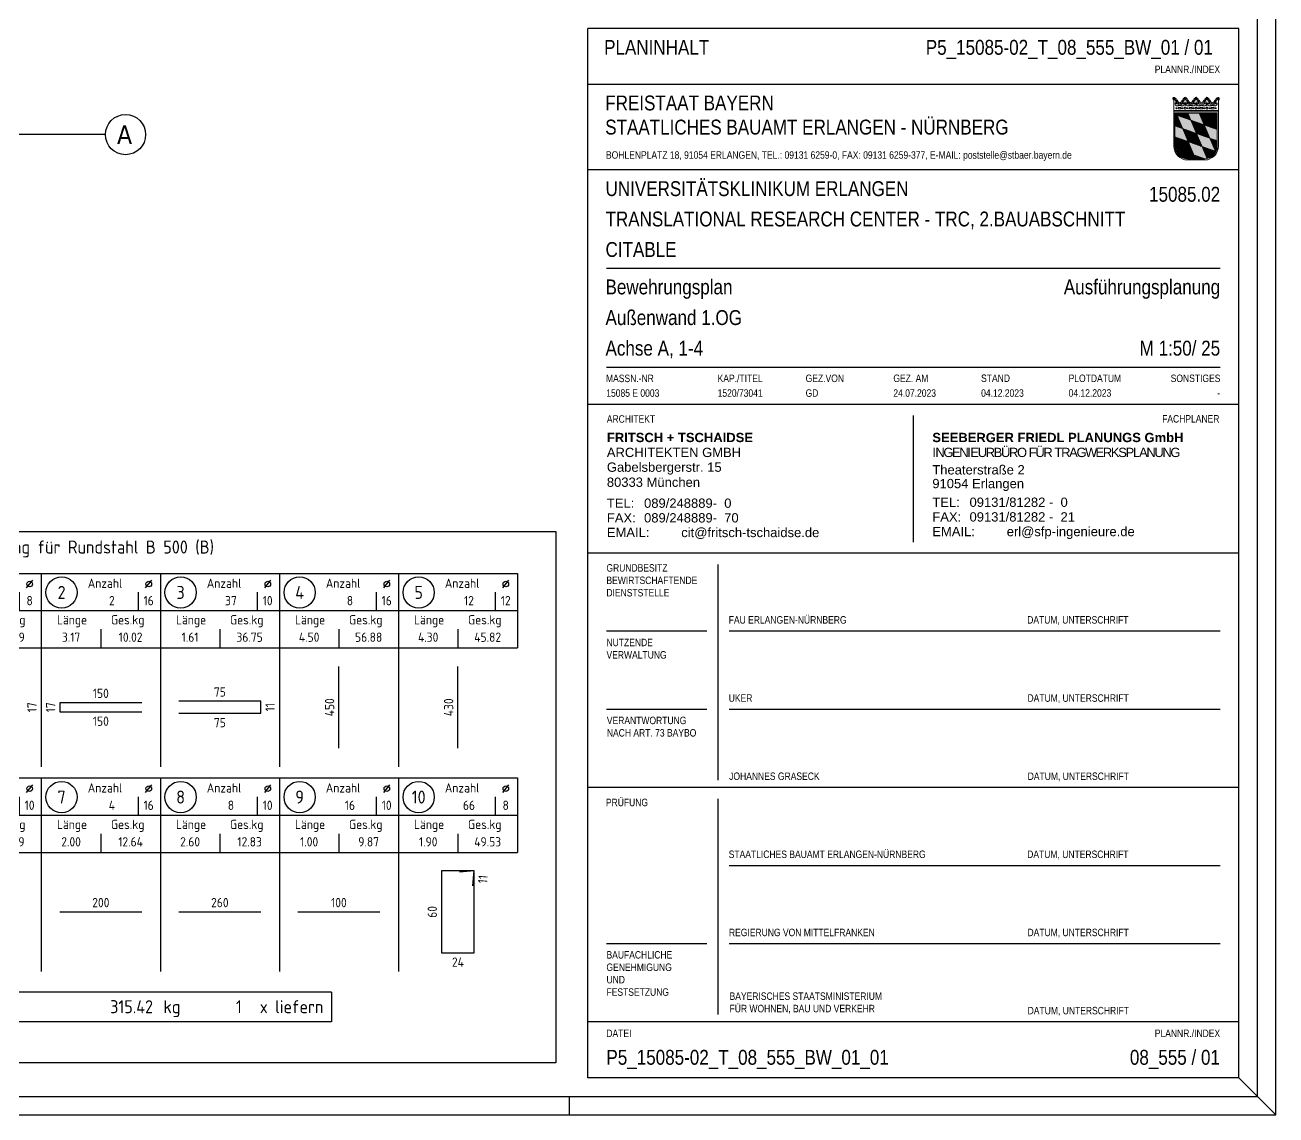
# Model space of a CAD drawing. Extents: x 36.3 to 105.5, y -19 to 44.4.
# Drawn here: x 65.19 to 82.01, y -19.01 to -4.36 of the extents above; entities that cross this region are included whole.
import ezdxf
from ezdxf.enums import TextEntityAlignment as Align

# ---------------------------------------------------------------- set-up
doc = ezdxf.new("R2010")
doc.units = 0
doc.header["$LTSCALE"] = 0.5
doc.linetypes.add('AUSGEZOGEN', pattern=[1000.01, 1000, 0.01])
for name, color, linetype in [('40 A Plankopf Text F+T', 7, 'Continuous'), ('ACHSEN', 7, 'Continuous'), ('BET-ANS', 7, 'Continuous'), ('RAHMEN', 7, 'Continuous'), ('RND', 7, 'Continuous'), ('RND_BILD', 7, 'Continuous'), ('SFP_Achsen', 7, 'Continuous'), ('TEXT', 7, 'Continuous')]:
    doc.layers.add(name, color=color, linetype=linetype)
doc.layers.add('NOPLOT', color=7, linetype='Continuous', plot=False)
doc.styles.add('ERSTELLTER_STIL_3', font='arial.ttf')
doc.styles.add('ERSTELLTER_STIL_4', font='arialbd.ttf')
doc.styles.add('helv', font='tahoma.ttf')
doc.styles.add('plankopf_ArialN', font='ARIALN.TTF')
doc.styles.add('txt', font='isocp.shx')
pattern_1 = [(0, (-322.07857, -163.97815), (8e-17, 0.254), [])]

# ---------------------------------------------------------------- blocks, each defined once
blk = doc.blocks.new('Bundeslandwappen')
at = {"lineweight": 9, "true_color": 0xffffff}
for points in [[(-5.75, 16.5), (-5.98, 16.5), (-5.98, 16.29), (-5.75, 16.29)], [(-5.09, 15.68), (-5.31, 15.68), (-5.31, 15.47), (-5.09, 15.47)], [(-3.49, 15.68), (-3.71, 15.68), (-3.71, 15.47), (-3.49, 15.47)], [(-2.82, 16.5), (-3.05, 16.5), (-3.05, 16.29), (-2.82, 16.29)], [(-2.15, 15.68), (-2.38, 15.68), (-2.38, 15.47), (-2.15, 15.47)], [(-0.56, 15.68), (-0.78, 15.68), (-0.78, 15.47), (-0.56, 15.47)], [(0.11, 16.5), (-0.11, 16.5), (-0.11, 16.29), (0.11, 16.29)], [(0.78, 15.68), (0.56, 15.68), (0.56, 15.47), (0.78, 15.47)], [(2.38, 15.68), (2.15, 15.68), (2.15, 15.47), (2.38, 15.47)], [(3.05, 16.5), (2.82, 16.5), (2.82, 16.29), (3.05, 16.29)], [(3.71, 15.68), (3.49, 15.68), (3.49, 15.47), (3.71, 15.47)], [(5.31, 15.68), (5.09, 15.68), (5.09, 15.47), (5.31, 15.47)], [(5.98, 16.5), (5.75, 16.5), (5.75, 16.29), (5.98, 16.29)]]:
    blk.add_hatch(color=7, dxfattribs=at).paths.add_polyline_path(points)
at = {"true_color": 0xffffff}
for points in [[(-5.34, 12.59), (-5.7, 12.59), (-5.7, 12.19), (-5.07, 11.96)], [(-1.42, 10.67), (-5.07, 11.96), (-3.57, 8.42), (0.08, 7.13)], [(0.86, 12.59), (-2.24, 12.59), (-1.42, 10.67), (2.23, 9.38)], [(3.96, 12.59), (1.66, 12.59), (4.37, 11.63)], [(5.7, 11.16), (4.37, 11.63), (5.7, 8.5)], [(-3.57, 8.42), (-5.7, 9.18), (-5.7, 6.17), (-2.07, 4.88)], [(3.73, 5.84), (0.08, 7.13), (1.58, 3.59), (5.23, 2.29)], [(5.7, 8.15), (2.23, 9.38), (3.73, 5.84), (5.7, 5.14)], [(-5.7, 6.14), (-5.7, 3.7, 0.041392), (-5.65, 3.14), (-4.21, 2.63)], [(1.58, 3.59), (-2.07, 4.88), (-0.56, 1.34), (2.36, 0.3, 0.043654), (2.95, 0.36)], [(-0.56, 1.34), (-4.21, 2.63), (-3.29, 0.45, 0.073774), (-2.3, 0.3), (-0.12, 0.3)]]:
    blk.add_hatch(color=7, dxfattribs=at).paths.add_polyline_path(points)
at = {"lineweight": 9}
h = blk.add_hatch(dxfattribs=at)
h.set_pattern_fill('ANSI31', color=256, scale=0.08, angle=315, style=0)
h.set_pattern_definition(pattern_1)
h.paths.add_polyline_path([(-5.07, 11.96), (-5.7, 12.19), (-5.7, 9.18), (-3.57, 8.42)])
h = blk.add_hatch(dxfattribs=at)
h.set_pattern_fill('ANSI31', color=256, scale=0.08, angle=315, style=0)
h.set_pattern_definition(pattern_1)
h.paths.add_polyline_path([(-2.24, 12.59), (-5.34, 12.59), (-5.07, 11.96), (-1.42, 10.67)])
h = blk.add_hatch(dxfattribs=at)
h.set_pattern_fill('ANSI31', color=256, scale=0.08, angle=315, style=0)
h.set_pattern_definition(pattern_1)
h.paths.add_polyline_path([(2.23, 9.38), (-1.42, 10.67), (0.08, 7.13), (3.73, 5.84)])
h = blk.add_hatch(dxfattribs=at)
h.set_pattern_fill('ANSI31', color=256, scale=0.08, angle=315, style=0)
h.set_pattern_definition(pattern_1)
h.paths.add_polyline_path([(4.37, 11.63), (1.66, 12.59), (0.86, 12.59), (2.23, 9.38), (5.7, 8.15), (5.7, 8.5)])
h = blk.add_hatch(dxfattribs=at)
h.set_pattern_fill('ANSI31', color=256, scale=0.08, angle=315, style=0)
h.set_pattern_definition(pattern_1)
h.paths.add_polyline_path([(5.7, 12.59), (3.96, 12.59), (4.37, 11.63), (5.7, 11.16)])
h = blk.add_hatch(dxfattribs=at)
h.set_pattern_fill('ANSI31', color=256, scale=0.08, angle=315, style=0)
h.set_pattern_definition(pattern_1)
h.paths.add_polyline_path([(0.08, 7.13), (-3.57, 8.42), (-2.07, 4.88), (1.58, 3.59)])
h = blk.add_hatch(dxfattribs=at)
h.set_pattern_fill('ANSI31', color=256, scale=0.08, angle=315, style=0)
h.set_pattern_definition(pattern_1)
h.paths.add_polyline_path([(-2.07, 4.88), (-5.7, 6.17), (-5.7, 6.14), (-4.21, 2.63), (-0.56, 1.34)])
h = blk.add_hatch(dxfattribs=at)
h.set_pattern_fill('ANSI31', color=256, scale=0.08, angle=315, style=0)
h.set_pattern_definition(pattern_1)
h.paths.add_polyline_path([(5.31, 2.11), (5.23, 2.29), (1.58, 3.59), (2.95, 0.36, 0.22704)])
h = blk.add_hatch(dxfattribs=at)
h.set_pattern_fill('ANSI31', color=256, scale=0.08, angle=315, style=0)
h.set_pattern_definition(pattern_1)
h.paths.add_polyline_path([(5.7, 5.14), (3.73, 5.84), (5.23, 2.29), (5.37, 2.24, 0.111178), (5.7, 3.7)])
h = blk.add_hatch(dxfattribs=at)
h.set_pattern_fill('ANSI31', color=256, scale=0.08, angle=315, style=0)
h.set_pattern_definition(pattern_1)
h.paths.add_polyline_path([(-4.21, 2.63), (-5.65, 3.14, 0.285055), (-3.29, 0.45)])
h = blk.add_hatch(dxfattribs=at)
h.set_pattern_fill('ANSI31', color=256, scale=0.08, angle=315, style=0)
h.set_pattern_definition(pattern_1)
h.paths.add_polyline_path([(-0.56, 1.34), (-0.12, 0.3), (2.3, 0.3, 0.004354), (2.36, 0.3)])
for p, q in [((-6, 16.1), (-6, 3.7)), ((-5.64, 14.97), (-5.64, 15.18)), ((-5.61, 16.59), (-5.62, 16.68)), ((-5.33, 15.19), (-5.33, 15.05)), ((-4.68, 14.54), (-5.26, 14.54)), ((-4.12, 14.54), (-3.54, 14.54)), ((-3.47, 15.19), (-3.47, 15.05)), ((-3.36, 13.9), (-2.93, 14.17)), ((-2.93, 13.63), (-3.36, 13.9)), ((-3.19, 16.59), (-3.18, 16.67)), ((-3.16, 14.97), (-3.16, 15.18)), ((-2.93, 15.58), (-2.93, 14.47)), ((-2.93, 14.17), (-2.5, 13.9)), ((-2.5, 13.9), (-2.93, 13.63)), ((-2.71, 14.97), (-2.71, 15.18)), ((-2.68, 16.59), (-2.69, 16.67)), ((-2.4, 15.19), (-2.4, 15.05)), ((-1.74, 14.54), (-2.32, 14.54)), ((-1.19, 14.54), (-0.61, 14.54)), ((-0.54, 15.19), (-0.54, 15.05)), ((0, 14.17), (-0.43, 13.9)), ((-0.43, 13.9), (0, 13.63)), ((-0.25, 16.59), (-0.24, 16.67)), ((-0.22, 14.97), (-0.22, 15.18)), ((0, 15.58), (0, 14.47)), ((0.43, 13.9), (0, 14.17)), ((0, 13.63), (0.43, 13.9)), ((0.22, 14.97), (0.22, 15.18)), ((0.25, 16.59), (0.24, 16.67)), ((0.54, 15.19), (0.54, 15.05)), ((1.19, 14.54), (0.61, 14.54)), ((1.74, 14.54), (2.32, 14.54)), ((2.4, 15.19), (2.4, 15.05)), ((2.93, 14.17), (2.5, 13.9)), ((2.5, 13.9), (2.93, 13.63)), ((2.68, 16.59), (2.69, 16.67)), ((2.71, 14.97), (2.71, 15.18)), ((2.93, 15.58), (2.93, 14.47)), ((3.36, 13.9), (2.93, 14.17)), ((2.93, 13.63), (3.36, 13.9)), ((3.16, 14.97), (3.16, 15.18)), ((3.19, 16.59), (3.18, 16.67)), ((3.47, 15.19), (3.47, 15.05)), ((4.12, 14.54), (3.54, 14.54)), ((4.68, 14.54), (5.26, 14.54)), ((5.33, 15.19), (5.33, 15.05)), ((5.61, 16.59), (5.62, 16.68)), ((5.64, 14.97), (5.64, 15.18)), ((6, 3.7), (6, 16.1)), ((-6, 13.29), (6, 13.29)), ((-6, 12.94), (6, 12.94)), ((-5.7, 12.59), (-5.7, 3.7)), ((-5.7, 12.59), (5.7, 12.59)), ((-5.7, 12.19), (5.7, 8.15)), ((-5.34, 12.59), (-0.12, 0.3)), ((-2.24, 12.59), (2.95, 0.36)), ((0.86, 12.59), (5.31, 2.11)), ((1.66, 12.59), (5.7, 11.16)), ((3.96, 12.59), (5.7, 8.5)), ((5.7, 3.7), (5.7, 12.59)), ((-5.7, 9.18), (5.7, 5.14)), ((-5.7, 6.17), (5.37, 2.24)), ((-5.7, 6.14), (-3.29, 0.45)), ((-5.66, 3.14), (2.36, 0.3)), ((-2.3, 0.3), (2.3, 0.3)), ((-2.3, 0), (2.3, 0))]:
    blk.add_line(p, q, dxfattribs=at)
for points in [[(-5.75, 16.29), (-5.98, 16.29), (-5.98, 16.5), (-5.75, 16.5)], [(-5.09, 15.47), (-5.31, 15.47), (-5.31, 15.68), (-5.09, 15.68)], [(-4.07, 13.71), (-4.83, 13.71), (-4.83, 14.1), (-4.07, 14.1)], [(-3.71, 15.47), (-3.49, 15.47), (-3.49, 15.68), (-3.71, 15.68)], [(-2.82, 16.29), (-3.05, 16.29), (-3.05, 16.5), (-2.82, 16.5)], [(-2.15, 15.47), (-2.38, 15.47), (-2.38, 15.68), (-2.15, 15.68)], [(-1.8, 13.71), (-1.04, 13.71), (-1.04, 14.1), (-1.8, 14.1)], [(-0.78, 15.47), (-0.56, 15.47), (-0.56, 15.68), (-0.78, 15.68)], [(0.11, 16.29), (-0.11, 16.29), (-0.11, 16.5), (0.11, 16.5)], [(0.78, 15.47), (0.56, 15.47), (0.56, 15.68), (0.78, 15.68)], [(1.8, 13.71), (1.04, 13.71), (1.04, 14.1), (1.8, 14.1)], [(2.15, 15.47), (2.38, 15.47), (2.38, 15.68), (2.15, 15.68)], [(3.05, 16.29), (2.82, 16.29), (2.82, 16.5), (3.05, 16.5)], [(3.71, 15.47), (3.49, 15.47), (3.49, 15.68), (3.71, 15.68)], [(4.07, 13.71), (4.83, 13.71), (4.83, 14.1), (4.07, 14.1)], [(5.09, 15.47), (5.31, 15.47), (5.31, 15.68), (5.09, 15.68)], [(5.75, 16.29), (5.98, 16.29), (5.98, 16.5), (5.75, 16.5)]]:
    blk.add_lwpolyline(points, close=True, dxfattribs=at)
for centre in [(-5.28, 13.9), (-3.71, 13.9), (-2.2, 13.9), (-0.68, 13.9), (0.68, 13.9), (2.2, 13.9), (3.71, 13.9), (5.28, 13.9)]:
    blk.add_circle(centre, 0.123, dxfattribs=at)
for centre, radius, start, end in [((-2.93, 16.58), 0.264, 24.0166, 155.3409), ((0, 16.58), 0.264, 24.0166, 155.3409), ((2.93, 16.58), 0.264, 24.0166, 155.3409), ((-5.89, 16.45), 0.362, 44.6681, 253.1183), ((-5.67, 16.67), 0.05, 6.6615, 44.6681), ((-5.49, 15.18), 0.157, 3.2756, 179.5521), ((-5.19, 14.99), 0.453, 182.8328, 261.3043), ((-5.56, 16.59), 0.05, 186.6615, 265.6209), ((-5.42, 15.99), 0.179, 74.7883, 15.1356), ((-5.59, 16.26), 0.281, 346.0232, 85.6209), ((-5.36, 16.21), 0.05, 254.7883, 346.0232), ((-5.26, 15.23), 0.191, 249.6358, 3.0857), ((-5.2, 16.05), 0.05, 93.0633, 195.1356), ((-5.19, 15.87), 0.224, 350.9542, 93.0633), ((-5.02, 15.24), 0.05, 82.9467, 183.0857), ((-4.99, 15.54), 0.249, 262.9467, 77.8855), ((-4.92, 15.83), 0.05, 170.9542, 257.8855), ((-4.62, 14.89), 0.224, 71.4, 0), ((-4.71, 14.85), 0.312, 275.9649, 353.9773), ((-4.4, 15.24), 0.208, 317.0775, 222.9225), ((-4.18, 14.89), 0.224, 180, 108.6), ((-4.09, 14.85), 0.312, 186.0227, 264.0351), ((-3.81, 15.54), 0.249, 102.1145, 277.0533), ((-3.88, 15.83), 0.05, 282.1145, 9.0458), ((-3.61, 15.87), 0.224, 86.9367, 189.0458), ((-3.78, 15.24), 0.05, 356.9143, 97.0533), ((-3.54, 15.23), 0.191, 176.9143, 290.3642), ((-3.6, 16.05), 0.05, 344.8644, 86.9367), ((-3.38, 15.99), 0.179, 164.8644, 105.2117), ((-3.61, 14.99), 0.453, 278.6957, 357.1672), ((-3.21, 16.26), 0.281, 94.3791, 193.9768), ((-3.44, 16.21), 0.05, 193.9768, 285.2117), ((-3.31, 15.18), 0.157, 0.4479, 176.7244), ((-3.24, 16.59), 0.05, 274.3791, 353.3385), ((-3.13, 16.67), 0.05, 155.2288, 173.3385), ((-2.55, 15.18), 0.157, 3.2756, 179.5521), ((-2.26, 14.99), 0.453, 182.8328, 261.3043), ((-2.74, 16.66), 0.05, 6.6615, 24.0166), ((-2.63, 16.59), 0.05, 186.6615, 265.6209), ((-2.49, 15.99), 0.179, 74.7883, 15.1356), ((-2.65, 16.26), 0.281, 346.0232, 85.6209), ((-2.43, 16.21), 0.05, 254.7883, 346.0232), ((-2.33, 15.23), 0.191, 249.6358, 3.0857), ((-2.27, 16.05), 0.05, 93.0633, 195.1356), ((-2.26, 15.87), 0.224, 350.9542, 93.0633), ((-2.09, 15.24), 0.05, 82.9467, 183.0857), ((-2.05, 15.54), 0.249, 262.9467, 77.8855), ((-1.99, 15.83), 0.05, 170.9542, 257.8855), ((-1.69, 14.89), 0.224, 71.4, 0), ((-1.78, 14.85), 0.312, 275.9649, 353.9773), ((-1.47, 15.24), 0.208, 317.0775, 222.9225), ((-1.24, 14.89), 0.224, 180, 108.6), ((-1.16, 14.85), 0.312, 186.0227, 264.0351), ((-0.88, 15.54), 0.249, 102.1145, 277.0533), ((-0.94, 15.83), 0.05, 282.1145, 9.0458), ((-0.67, 15.87), 0.224, 86.9367, 189.0458), ((-0.84, 15.24), 0.05, 356.9143, 97.0533), ((-0.6, 15.23), 0.191, 176.9143, 290.3642), ((-0.66, 16.05), 0.05, 344.8644, 86.9367), ((-0.44, 15.99), 0.179, 164.8644, 105.2117), ((-0.68, 14.99), 0.453, 278.6957, 357.1672), ((-0.28, 16.26), 0.281, 94.3791, 193.9768), ((-0.5, 16.21), 0.05, 193.9768, 285.2117), ((-0.38, 15.18), 0.157, 0.4479, 176.7244), ((-0.3, 16.59), 0.05, 274.3791, 353.3385), ((-0.19, 16.67), 0.05, 155.2288, 173.3385), ((0.38, 15.18), 0.157, 3.2756, 179.5521), ((0.68, 14.99), 0.453, 182.8328, 261.3043), ((0.19, 16.66), 0.05, 6.6615, 24.0166), ((0.3, 16.59), 0.05, 186.6615, 265.6209), ((0.44, 15.99), 0.179, 74.7883, 15.1356), ((0.28, 16.26), 0.281, 346.0232, 85.6209), ((0.5, 16.21), 0.05, 254.7883, 346.0232), ((0.6, 15.23), 0.191, 249.6358, 3.0857), ((0.66, 16.05), 0.05, 93.0633, 195.1356), ((0.67, 15.87), 0.224, 350.9542, 93.0633), ((0.84, 15.24), 0.05, 82.9467, 183.0857), ((0.88, 15.54), 0.249, 262.9467, 77.8855), ((0.94, 15.83), 0.05, 170.9542, 257.8855), ((1.24, 14.89), 0.224, 71.4, 0), ((1.16, 14.85), 0.312, 275.9649, 353.9773), ((1.47, 15.24), 0.208, 317.0775, 222.9225), ((1.69, 14.89), 0.224, 180, 108.6), ((1.78, 14.85), 0.312, 186.0227, 264.0351), ((2.05, 15.54), 0.249, 102.1145, 277.0533), ((1.99, 15.83), 0.05, 282.1145, 9.0458), ((2.26, 15.87), 0.224, 86.9367, 189.0458), ((2.09, 15.24), 0.05, 356.9143, 97.0533), ((2.33, 15.23), 0.191, 176.9143, 290.3642), ((2.27, 16.05), 0.05, 344.8644, 86.9367), ((2.49, 15.99), 0.179, 164.8644, 105.2117), ((2.26, 14.99), 0.453, 278.6957, 357.1672), ((2.65, 16.26), 0.281, 94.3791, 193.9768), ((2.43, 16.21), 0.05, 193.9768, 285.2117), ((2.55, 15.18), 0.157, 0.4479, 176.7244), ((2.63, 16.59), 0.05, 274.3791, 353.3385), ((2.74, 16.67), 0.05, 155.2288, 173.3385), ((3.31, 15.18), 0.157, 3.2756, 179.5521), ((3.61, 14.99), 0.453, 182.8328, 261.3043), ((3.13, 16.66), 0.05, 6.6615, 24.0166), ((3.24, 16.59), 0.05, 186.6615, 265.6209), ((3.38, 15.99), 0.179, 74.7883, 15.1356), ((3.21, 16.26), 0.281, 346.0232, 85.6209), ((3.44, 16.21), 0.05, 254.7883, 346.0232), ((3.54, 15.23), 0.191, 249.6358, 3.0857), ((3.6, 16.05), 0.05, 93.0633, 195.1356), ((3.61, 15.87), 0.224, 350.9542, 93.0633), ((3.78, 15.24), 0.05, 82.9467, 183.0857), ((3.81, 15.54), 0.249, 262.9467, 77.8855), ((3.88, 15.83), 0.05, 170.9542, 257.8855), ((4.18, 14.89), 0.224, 71.4, 0), ((4.09, 14.85), 0.312, 275.9649, 353.9773), ((4.4, 15.24), 0.208, 317.0775, 222.9225), ((4.62, 14.89), 0.224, 180, 108.6), ((4.71, 14.85), 0.312, 186.0227, 264.0351), ((4.99, 15.54), 0.249, 102.1145, 277.0533), ((4.92, 15.83), 0.05, 282.1145, 9.0458), ((5.19, 15.87), 0.224, 86.9367, 189.0458), ((5.02, 15.24), 0.05, 356.9143, 97.0533), ((5.26, 15.23), 0.191, 176.9143, 290.3642), ((5.2, 16.05), 0.05, 344.8644, 86.9367), ((5.42, 15.99), 0.179, 164.8644, 105.2117), ((5.19, 14.99), 0.453, 278.6957, 357.1672), ((5.59, 16.26), 0.281, 94.3791, 193.9768), ((5.36, 16.21), 0.05, 193.9768, 285.2117), ((5.49, 15.18), 0.157, 0.4479, 176.7244), ((5.56, 16.59), 0.05, 274.3791, 353.3385), ((5.67, 16.67), 0.05, 135.3319, 173.3385), ((5.89, 16.45), 0.362, 286.8817, 135.3319), ((-2.3, 3.7), 3.7, 180, 270), ((-2.3, 3.7), 3.4, 180, 270), ((2.3, 3.7), 3.7, 270, 0), ((2.3, 3.7), 3.4, 270, 0)]:
    blk.add_arc(centre, radius, start, end, dxfattribs=at)
blk = doc.blocks.new('Plankopf_PU')
for p, q in [((-18.5, 25.4), (-18.5, 27.7)), ((-1, 27.7), (-18.5, 27.7)), ((-1, 27.7), (-18.5, 27.7)), ((-1, 25.4), (-1, 27.7)), ((-1, 25.4), (-18.5, 25.4)), ((-1, 25.4), (-18.5, 25.4)), ((-18.5, 19.1), (-18.5, 25.4)), ((-1, 19.1), (-1, 25.4)), ((-1.5, 22.75), (-18, 22.75)), ((-18, 20.1), (-1.5, 20.1)), ((-18.5, 15.1), (-18.5, 19.1)), ((-1, 19.1), (-18.5, 19.1)), ((-1, 15.1), (-1, 19.1)), ((-9.75, 18.8), (-9.75, 15.4)), ((-1, 15.1), (-18.5, 15.1)), ((-1, 15.1), (-18.5, 15.1)), ((-18.5, 8.8), (-18.5, 15.1)), ((-15, 9), (-15, 14.8)), ((-1, 8.8), (-1, 15.1)), ((-15.3, 13), (-18, 13)), ((-1.5, 13), (-14.7, 13)), ((-15.3, 10.9), (-18, 10.9)), ((-1.5, 10.9), (-14.7, 10.9)), ((-18.5, 2.5), (-18.5, 8.8)), ((-1, 8.8), (-18.5, 8.8)), ((-1, 2.5), (-1, 8.8)), ((-15, 2.7), (-15, 8.5)), ((-1.5, 6.7), (-14.7, 6.7)), ((-15.3, 4.6), (-18, 4.6)), ((-1.5, 4.6), (-14.7, 4.6)), ((-1, 2.5), (-18.5, 2.5)), ((-18.5, 1), (-18.5, 2.5)), ((-1, 2.5), (-18.5, 2.5)), ((-1, 1), (-1, 2.5)), ((-1, 1), (-18.5, 1))]:
    blk.add_line(p, q)
at = {"xscale": 0.1, "yscale": 0.1, "zscale": 0.1}
blk.add_blockref('Bundeslandwappen', (-2.148, 25.669), dxfattribs=at)
at = {"linetype": 'AUSGEZOGEN', "lineweight": 35, "style": 'plankopf_ArialN'}
for s, height, p in [('FREISTAAT BAYERN', 0.4, (-18.032, 27.401)), ('PRÜFUNG', 0.2, (-18.013, 8.5))]:
    blk.add_text(s, height=height, dxfattribs=at).set_placement(p, align=Align.TOP_LEFT)
blk.add_text('STAATLICHES BAUAMT ERLANGEN - NÜRNBERG', height=0.4, dxfattribs=at).set_placement((-18.032, 26.552), align=Align.MIDDLE_LEFT)
at = {"style": 'plankopf_ArialN'}
for s, p in [('BOHLENPLATZ 18, 91054 ERLANGEN, TEL.: 09131 6259-0, FAX: 09131 6259-377, E-MAIL: poststelle@stbaer.bayern.de', (-18.012, 25.702)), ('MASSN.-NR', (-18.011, 19.698)), ('KAP./TITEL', (-15.01, 19.698)), ('GEZ.VON', (-12.644, 19.7)), ('GEZ. AM', (-10.286, 19.7)), ('STAND', (-7.927, 19.702)), ('PLOTDATUM', (-5.574, 19.7)), ('FAU ERLANGEN-NÜRNBERG', (-14.712, 13.207)), ('DATUM, UNTERSCHRIFT', (-6.687, 13.207)), ('UKER', (-14.712, 11.107)), ('DATUM, UNTERSCHRIFT', (-6.68, 11.106)), ('JOHANNES GRASECK', (-14.7, 9.005)), ('DATUM, UNTERSCHRIFT', (-6.675, 9.005)), ('STAATLICHES BAUAMT ERLANGEN-NÜRNBERG', (-14.712, 6.907)), ('DATUM, UNTERSCHRIFT', (-6.687, 6.907)), ('REGIERUNG VON MITTELFRANKEN', (-14.705, 4.806)), ('DATUM, UNTERSCHRIFT', (-6.68, 4.806)), ('DATUM, UNTERSCHRIFT', (-6.675, 2.705)), ('DATEI', (-18.002, 2.095))]:
    blk.add_text(s, height=0.2, dxfattribs=at).set_placement(p)
for s, p in [('SONSTIGES', (-1.493, 19.7)), ('PLANNR./INDEX', (-1.501, 2.095))]:
    blk.add_text(s, height=0.2, dxfattribs=at).set_placement(p, align=Align.RIGHT)
at = {"linetype": 'AUSGEZOGEN', "lineweight": 35, "style": 'plankopf_ArialN'}
blk.add_text('ARCHITEKT', height=0.2, dxfattribs=at).set_placement((-17.989, 18.607))
blk.add_text('FACHPLANER', height=0.2, dxfattribs=at).set_placement((-1.52, 18.611), align=Align.RIGHT)
at = {"insert": (-5.574, 19.303), "char_height": 0.2, "attachment_point": 7, "style": 'plankopf_ArialN'}
blk.add_mtext('04.12.2023', dxfattribs=at)
at = {"char_height": 0.2, "attachment_point": 1, "style": 'plankopf_ArialN'}
for s, insert, width in [('GRUNDBESITZ\\PBEWIRTSCHAFTENDE DIENSTSTELLE', (-18, 14.804), 2.5), ('NUTZENDE^JVERWALTUNG', (-17.998, 12.8), 2.69843), ('VERANTWORTUNG  NACH ART. 73 BAYBO', (-17.988, 10.705), 2.68768), ('BAUFACHLICHE GENEHMIGUNG UND FESTSETZUNG', (-17.998, 4.404), 2.2311), ('BAYERISCHES STAATSMINISTERIUM ^JFÜR WOHNEN, BAU UND VERKEHR', (-14.689, 3.294), 9.29412)]:
    blk.add_mtext(s, dxfattribs=dict(at, insert=insert, width=width))
at = {"style": 'plankopf_ArialN'}
for tag, p in [('PROJEKTBEZEICHNUNGZ1', (-18.025, 24.578)), ('PROJEKTBEZEICHNUNGZ2', (-18.025, 23.761)), ('PROJEKTBEZEICHNUNGZ3', (-18.025, 22.941))]:
    blk.add_attdef(tag, text='', height=0.4, dxfattribs=at).set_placement(p, align=Align.BOTTOM_LEFT)
for tag, p in [('GEB.-NR', (-1.5, 24.946)), ('0.000X', (-1.507, 1.749))]:
    blk.add_attdef(tag, text='', height=0.4, dxfattribs=at).set_placement(p, align=Align.TOP_RIGHT)
for tag, p, height in [('PLANINHALTZ1', (-18.025, 22.055), 0.4), ('PLANINHALTZ2', (-18.025, 21.232), 0.4), ('PLANINHALTZ3', (-18.025, 20.409), 0.4), ('MASSN.-NR', (-18.005, 19.303), 0.2), ('KAPITEL/TITEL', (-15.01, 19.303), 0.2), ('GEZ_VON', (-12.644, 19.303), 0.2), ('GEZ_AM', (-10.286, 19.303), 0.2), ('STAND', (-7.927, 19.303), 0.2)]:
    blk.add_attdef(tag, p, '', height=height, dxfattribs=at)
for tag, height, p in [('PLANUNGSPHASE', 0.4, (-1.5, 22.055)), ('PROJEKTKATEGORIE', 0.4, (-1.5, 21.232)), ('MAßSTAB', 0.4, (-1.5, 20.409)), ('SONSTIGES', 0.2, (-1.5, 19.303))]:
    blk.add_attdef(tag, text='', height=height, dxfattribs=at).set_placement(p, align=Align.RIGHT)
at = {"layer": '40 A Plankopf Text F+T', "color": 7, "linetype": 'Continuous', "lineweight": 13, "char_height": 0.25, "attachment_point": 7}
for s, insert, style in [('\\A1;FRITSCH + TSCHAIDSE ', (-17.988, 18.081), 'ERSTELLTER_STIL_4'), ('\\A1;SEEBERGER FRIEDL PLANUNGS GmbH', (-9.238, 18.081), 'ERSTELLTER_STIL_4'), ('\\A1;ARCHITEKTEN GMBH', (-17.988, 17.68), 'ERSTELLTER_STIL_3'), ('\\A1;{\\T0.8;INGENIEURBÜRO FÜR TRAGWERKSPLANUNG}', (-9.238, 17.68), 'ERSTELLTER_STIL_3'), ('\\A1;Gabelsbergerstr. 15', (-17.988, 17.212), 'ERSTELLTER_STIL_3'), ('\\A1;Theaterstraße 2', (-9.238, 17.212), 'ERSTELLTER_STIL_3'), ('\\A1;80333 München', (-17.988, 16.879), 'ERSTELLTER_STIL_3'), ('\\A1;91054 Erlangen', (-9.238, 16.771), 'ERSTELLTER_STIL_3')]:
    blk.add_mtext(s, dxfattribs=dict(at, insert=insert, style=style))
at = {"layer": '40 A Plankopf Text F+T', "color": 7, "linetype": 'Continuous', "lineweight": 13, "char_height": 0.25, "attachment_point": 7, "line_spacing_factor": 0.945293, "style": 'ERSTELLTER_STIL_3'}
for s, insert in [('\\A1;TEL: ^I089/248889-  0\\PFAX: ^I089/248889-  70\\PEMAIL: ^Icit@fritsch-tschaidse.de', (-17.988, 15.481)), ('\\A1;TEL: ^I09131/81282 -  0\\PFAX: ^I09131/81282 -  21\\PEMAIL: ^Ierl@sfp-ingenieure.de', (-9.238, 15.481))]:
    blk.add_mtext(s, dxfattribs=dict(at, insert=insert))
blk = doc.blocks.new('DINA1')
at = {"layer": 'RAHMEN'}
for p, q in [((84.1, 0), (84.1, 59.4)), ((0, 0), (84.1, 0))]:
    blk.add_line(p, q, dxfattribs=at)
at = {"layer": 'RAHMEN', "color": 5}
for p, q in [((83.6, 0.5), (83.6, 58.9)), ((2, 0.5), (83.6, 0.5))]:
    blk.add_line(p, q, dxfattribs=at)
at = {"layer": 'RAHMEN', "color": 7}
blk.add_line((65.1, 0.5), (65.1, 0), dxfattribs=at)
blk = doc.blocks.new('RND_LIS2')
at = {"layer": 'RND', "color": 3, "linetype": 'Continuous'}
for p, q in [((0, 0), (0, -5.2)), ((0, 0), (3.2, 0)), ((3.2, 0), (3.2, -2)), ((2.6, -0.503), (2.6, -1)), ((0, -1), (3.2, -1)), ((1.6, -1.503), (1.6, -2)), ((0, -2), (3.2, -2))]:
    blk.add_line(p, q, dxfattribs=at)
at = {"layer": 'RND', "color": 7, "linetype": 'Continuous'}
blk.add_line((2.805, -0.39), (2.973, -0.186), dxfattribs=at)
at = {"layer": 'RND', "color": 1, "linetype": 'Continuous'}
blk.add_circle((0.545, -0.513), 0.42, dxfattribs=at)
at = {"layer": 'RND', "color": 7, "linetype": 'Continuous'}
blk.add_circle((2.889, -0.288), 0.075, dxfattribs=at)
at = {"layer": 'RND', "color": 7, "linetype": 'Continuous', "style": 'txt'}
for s, p in [('Anzahl', (1.249, -0.391)), ('Länge', (0.42, -1.373)), ('Ges.kg', (1.872, -1.373))]:
    blk.add_text(s, height=0.25, dxfattribs=at).set_placement(p)
at = {"layer": 'RND', "color": 1, "linetype": 'Continuous', "style": 'txt'}
blk.add_attdef('POS1', text='', height=0.35, dxfattribs=at).set_placement((0.545, -0.513), align=Align.MIDDLE)
at = {"layer": 'RND', "color": 7, "linetype": 'Continuous', "style": 'txt'}
for tag, p in [('STK1', (1.897, -0.859)), ('DS1', (2.885, -0.859)), ('LANG1', (0.8, -1.841)), ('GEW', (2.4, -1.841))]:
    blk.add_attdef(tag, text='', height=0.25, dxfattribs=at).set_placement(p, align=Align.CENTER)
blk = doc.blocks.new('RND_SUM')
at = {"layer": 'RND', "color": 5, "linetype": 'Continuous'}
for p, q in [((0, 0), (0, 0.8)), ((11, 0.8), (0, 0.8)), ((11, 0.8), (11, 0)), ((11, 0), (0, 0))]:
    blk.add_line(p, q, dxfattribs=at)
at = {"layer": 'RND', "color": 1, "linetype": 'Continuous', "style": 'txt'}
for s, p in [('Rundstahl', (0.292, 0.235)), ('kg', (6.483, 0.235))]:
    blk.add_text(s, height=0.35, dxfattribs=at).set_placement(p)
blk.add_text('x liefern', height=0.35, dxfattribs=at).set_placement((10.784, 0.235), align=Align.RIGHT)
for tag, p in [('RND-S', (6.203, 0.235)), ('RND-Z', (8.59, 0.235))]:
    blk.add_attdef(tag, text='', height=0.35, dxfattribs=at).set_placement(p, align=Align.RIGHT)

msp = doc.modelspace()

# ---------------------------------------------------------------- linework, layer by layer
for p, q in [((81.505, -4.411), (72.755, -4.411)), ((72.755, -5.161), (72.755, -4.411)), ((81.505, -5.161), (81.505, -4.411))]:
    msp.add_line(p, q)
at = {"layer": 'ACHSEN', "color": 140, "linetype": 'AUSGEZOGEN'}
msp.add_line((66.271, -5.836), (63.84, -5.836), dxfattribs=at)
at = {"layer": 'NOPLOT', "color": 191, "linetype": 'AUSGEZOGEN'}
msp.add_line((81.505, -18.511), (82.005, -19.011), dxfattribs=at)
at = {"layer": 'RND_BILD', "color": 1, "linetype": 'AUSGEZOGEN'}
for points in [[(69.409, -14.082), (69.409, -12.982)], [(71.009, -14.082), (71.009, -12.982)], [(67.259, -13.613), (68.359, -13.613), (68.359, -13.451), (67.259, -13.451)], [(66.759, -13.47), (65.659, -13.47), (65.659, -13.594), (66.759, -13.594)], [(71.211, -15.933), (71.229, -15.732), (70.789, -15.732), (70.789, -16.832), (71.229, -16.832), (71.229, -15.732), (71.028, -15.749)], [(65.659, -16.282), (66.759, -16.282)], [(67.259, -16.282), (68.359, -16.282)], [(68.859, -16.282), (69.959, -16.282)]]:
    msp.add_lwpolyline(points, dxfattribs=at)
at = {"layer": 'SFP_Achsen', "color": 7, "linetype": 'AUSGEZOGEN'}
msp.add_circle((66.541, -5.836), 0.27, dxfattribs=at)
at = {"layer": 'TEXT', "color": 1, "linetype": 'AUSGEZOGEN'}
msp.add_lwpolyline([(63.432, -11.171), (72.326, -11.171), (72.326, -18.308), (63.432, -18.308)], close=True, dxfattribs=at)

# ---------------------------------------------------------------- block references
at = {"layer": 'BET-ANS'}
ref = msp.add_blockref('Plankopf_PU', (82.005, -19.011), dxfattribs=dict(at, xscale=0.5, yscale=0.5, zscale=0.5))
ref.add_attrib('0.000X', '08_555 / 01', dxfattribs={"layer": '0', "height": 0.2, "style": 'plankopf_ArialN'}).set_placement((81.252, -18.136), align=Align.TOP_RIGHT)
ref.add_attrib('STAND', '04.12.2023', (78.042, -9.359), dxfattribs={"layer": '0', "height": 0.1, "style": 'plankopf_ArialN'})
ref.add_attrib('PLANINHALTZ1', 'Bewehrungsplan', (72.993, -7.983), dxfattribs={"layer": '0', "height": 0.2, "style": 'plankopf_ArialN'})
ref.add_attrib('PLANINHALTZ2', 'Außenwand 1.OG', (72.993, -8.395), dxfattribs={"layer": '0', "height": 0.2, "style": 'plankopf_ArialN'})
ref.add_attrib('PLANINHALTZ3', 'Achse A, 1-4', (72.993, -8.806), dxfattribs={"layer": '0', "height": 0.2, "style": 'plankopf_ArialN'})
ref.add_attrib('PROJEKTBEZEICHNUNGZ1', 'UNIVERSITÄTSKLINIKUM ERLANGEN', dxfattribs={"layer": '0', "height": 0.2, "style": 'plankopf_ArialN'}).set_placement((72.993, -6.722), align=Align.BOTTOM_LEFT)
ref.add_attrib('PROJEKTBEZEICHNUNGZ2', 'TRANSLATIONAL RESEARCH CENTER - TRC, 2.BAUABSCHNITT', dxfattribs={"layer": '0', "height": 0.2, "style": 'plankopf_ArialN'}).set_placement((72.993, -7.13), align=Align.BOTTOM_LEFT)
ref.add_attrib('PROJEKTBEZEICHNUNGZ3', 'CITABLE', dxfattribs={"layer": '0', "height": 0.2, "style": 'plankopf_ArialN'}).set_placement((72.993, -7.54), align=Align.BOTTOM_LEFT)
ref.add_attrib('GEB.-NR', '15085.02', dxfattribs={"layer": '0', "height": 0.2, "style": 'plankopf_ArialN'}).set_placement((81.255, -6.538), align=Align.TOP_RIGHT)
ref.add_attrib('PLANUNGSPHASE', 'Ausführungsplanung', dxfattribs={"layer": '0', "height": 0.2, "style": 'plankopf_ArialN'}).set_placement((81.255, -7.983), align=Align.RIGHT)
ref.add_attrib('MAßSTAB', 'M 1:50/ 25', dxfattribs={"layer": '0', "height": 0.2, "style": 'plankopf_ArialN'}).set_placement((81.255, -8.806), align=Align.RIGHT)
ref.add_attrib('MASSN.-NR', '15085 E 0003', (73.003, -9.359), dxfattribs={"layer": '0', "height": 0.1, "style": 'plankopf_ArialN'})
ref.add_attrib('KAPITEL/TITEL', '1520/73041', (74.5, -9.359), dxfattribs={"layer": '0', "height": 0.1, "style": 'plankopf_ArialN'})
ref.add_attrib('GEZ_VON', 'GD', (75.683, -9.359), dxfattribs={"layer": '0', "height": 0.1, "style": 'plankopf_ArialN'})
ref.add_attrib('GEZ_AM', '24.07.2023', (76.862, -9.359), dxfattribs={"layer": '0', "height": 0.1, "style": 'plankopf_ArialN'})
ref.add_attrib('SONSTIGES', '-', dxfattribs={"layer": '0', "height": 0.1, "style": 'plankopf_ArialN'}).set_placement((81.255, -9.359), align=Align.RIGHT)
at = {"layer": 'RAHMEN', "color": 7, "xscale": 0.5, "yscale": 0.5, "zscale": 0.5}
msp.add_blockref('DINA1', (39.955, -19.011), dxfattribs=at)
at = {"layer": 'RND_BILD', "color": 6, "linetype": 'AUSGEZOGEN', "xscale": 0.5, "yscale": 0.5, "zscale": 0.5}
msp.add_blockref('RND_LIS2', (63.809, -11.732), dxfattribs=at).add_auto_attribs({'POS1': '1', 'STK1': '92', 'DS1': '8', 'LANG1': '1.67', 'GEW': '60.69'})
at = {"layer": 'RND_BILD', "color": 7, "linetype": 'AUSGEZOGEN', "xscale": 0.5, "yscale": 0.5, "zscale": 0.5}
for name, p, values in [('RND_LIS2', (65.409, -11.732), {'POS1': '2', 'STK1': '2', 'DS1': '16', 'LANG1': '3.17', 'GEW': '10.02'}), ('RND_LIS2', (67.009, -11.732), {'POS1': '3', 'STK1': '37', 'DS1': '10', 'LANG1': '1.61', 'GEW': '36.75'}), ('RND_LIS2', (68.609, -11.732), {'POS1': '4', 'STK1': '8', 'DS1': '16', 'LANG1': '4.50', 'GEW': '56.88'}), ('RND_LIS2', (70.209, -11.732), {'POS1': '5', 'STK1': '12', 'DS1': '12', 'LANG1': '4.30', 'GEW': '45.82'}), ('RND_LIS2', (63.809, -14.482), {'POS1': '6', 'STK1': '14', 'DS1': '10', 'LANG1': '2.36', 'GEW': '20.39'}), ('RND_LIS2', (65.409, -14.482), {'POS1': '7', 'STK1': '4', 'DS1': '16', 'LANG1': '2.00', 'GEW': '12.64'}), ('RND_LIS2', (67.009, -14.482), {'POS1': '8', 'STK1': '8', 'DS1': '10', 'LANG1': '2.60', 'GEW': '12.83'}), ('RND_LIS2', (68.609, -14.482), {'POS1': '9', 'STK1': '16', 'DS1': '10', 'LANG1': '1.00', 'GEW': '9.87'}), ('RND_LIS2', (70.209, -14.482), {'POS1': '10', 'STK1': '66', 'DS1': '8', 'LANG1': '1.90', 'GEW': '49.53'}), ('RND_SUM', (63.809, -17.761), {'RND-S': '315.42', 'RND-Z': '1'})]:
    msp.add_blockref(name, p, dxfattribs=at).add_auto_attribs(values)

# ---------------------------------------------------------------- texts
at = {"style": 'plankopf_ArialN'}
msp.add_text('PLANNR./INDEX', height=0.1, dxfattribs=at).set_placement((81.254, -5.009), align=Align.RIGHT)
at = {"layer": 'BET-ANS', "style": 'plankopf_ArialN'}
for s, p in [('PLANINHALT', (72.974, -4.763)), ('P5_15085-02_T_08_555_BW_01 / 01', (77.298, -4.763)), ('P5_15085-02_T_08_555_BW_01_01', (73.005, -18.336))]:
    msp.add_text(s, height=0.2, dxfattribs=at).set_placement(p)
at = {"layer": 'RND_BILD', "color": 7, "linetype": 'AUSGEZOGEN', "style": 'txt'}
for s, p in [('150', (66.209, -13.345)), ('75', (67.809, -13.326)), ('150', (66.209, -13.719)), ('75', (67.809, -13.738)), ('200', (66.209, -16.157)), ('260', (67.809, -16.157)), ('100', (69.409, -16.157)), ('24', (71.009, -16.957))]:
    msp.add_text(s, height=0.125, dxfattribs=at).set_placement(p, align=Align.MIDDLE)
for s, rotation, p in [('450', 90, (69.284, -13.532)), ('430', 90, (70.884, -13.532)), ('17', 90, (65.284, -13.532)), ('17', 90, (65.534, -13.532)), ('11', 90, (68.484, -13.532)), ('11', 84.9999, (71.344, -15.843)), ('60', 90, (70.664, -16.282))]:
    msp.add_text(s, height=0.125, rotation=rotation, dxfattribs=at).set_placement(p, align=Align.MIDDLE)
at = {"layer": 'SFP_Achsen', "color": 6, "linetype": 'AUSGEZOGEN', "style": 'helv'}
msp.add_text('A', height=0.25, dxfattribs=at).set_placement((66.427, -5.96))
at = {"layer": 'TEXT', "color": 1, "linetype": 'AUSGEZOGEN', "style": 'txt'}
msp.add_text('Biegeanweisung für Rundstahl B 500 (B)', height=0.175, dxfattribs=at).set_placement((63.749, -11.466))

doc.saveas('drawing.dxf')
